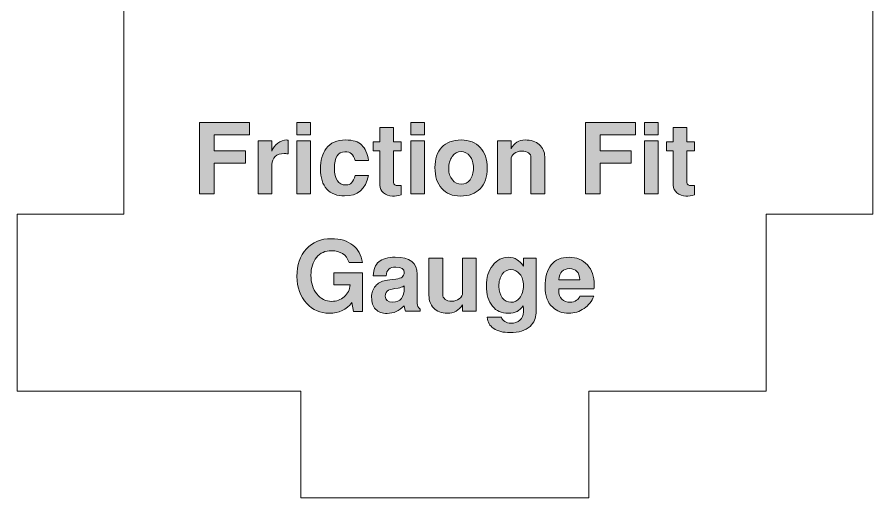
# Model space of a CAD drawing. Header units: inches. Extents: x 0.79 to 6.2, y -4.47 to -0.71.
# Drawn here: x 0.791 to 2.37, y -2.521 to -1.633 of the extents above; entities that cross this region are included whole.
import ezdxf

# ---------------------------------------------------------------- set-up
doc = ezdxf.new("R2010")
doc.units = ezdxf.units.IN
doc.header["$MEASUREMENT"] = 0
doc.layers.add('Layer 1', color=7, linetype='Continuous')

# ---------------------------------------------------------------- blocks, each defined once
blk = doc.blocks.new('block 32')
at = {"layer": 'Layer 1', "true_color": 0xed1f24}
h = blk.add_hatch(color=240, dxfattribs=at)
h.dxf.hatch_style = 2
h.paths.add_polyline_path([(1.2196, -1.8503), (1.1543, -1.8503), (1.1543, -1.8802), (1.2119, -1.8802), (1.2119, -1.9028), (1.1543, -1.9028), (1.1543, -1.9593), (1.1272, -1.9593), (1.1272, -1.8277), (1.2196, -1.8277)])
h = blk.add_hatch(color=240, dxfattribs=at)
h.dxf.hatch_style = 2
h.paths.add_polyline_path([(1.3319, -1.8503), (1.3066, -1.8503), (1.3066, -1.8277), (1.3319, -1.8277)])
h.paths.add_polyline_path([(1.3319, -1.9593), (1.3066, -1.9593), (1.3066, -1.8615), (1.3319, -1.8615)])
h = blk.add_hatch(color=240, dxfattribs=at)
h.dxf.hatch_style = 2
h.paths.add_polyline_path([(1.5426, -1.8503), (1.5174, -1.8503), (1.5174, -1.8277), (1.5426, -1.8277)])
h.paths.add_polyline_path([(1.5426, -1.9593), (1.5174, -1.9593), (1.5174, -1.8615), (1.5426, -1.8615)])
h = blk.add_hatch(color=240, dxfattribs=at)
h.dxf.hatch_style = 2
h.paths.add_polyline_path([(1.9319, -1.8503), (1.8666, -1.8503), (1.8666, -1.8802), (1.9241, -1.8802), (1.9241, -1.9028), (1.8666, -1.9028), (1.8666, -1.9593), (1.8395, -1.9593), (1.8395, -1.8277), (1.9319, -1.8277)])
h = blk.add_hatch(color=240, dxfattribs=at)
h.dxf.hatch_style = 2
h.paths.add_polyline_path([(1.974, -1.8503), (1.9487, -1.8503), (1.9487, -1.8277), (1.974, -1.8277)])
h.paths.add_polyline_path([(1.974, -1.9593), (1.9487, -1.9593), (1.9487, -1.8615), (1.974, -1.8615)])
h = blk.add_hatch(color=240, dxfattribs=at)
h.dxf.hatch_style = 2
edge = h.paths.add_edge_path()
edge.add_spline(control_points=[(1.4995, -1.9613), (1.4936, -1.9628), (1.4882, -1.9635), (1.4834, -1.9635), (1.477, -1.9635), (1.4716, -1.9615), (1.467, -1.9576), (1.4624, -1.9537), (1.4601, -1.949), (1.4601, -1.9436), (1.4601, -1.9436), (1.4601, -1.8802), (1.4601, -1.8802), (1.4601, -1.8802), (1.4477, -1.8802), (1.4477, -1.8802), (1.4477, -1.8802), (1.4477, -1.8635), (1.4477, -1.8635), (1.4477, -1.8635), (1.4601, -1.8635), (1.4601, -1.8635), (1.4601, -1.8635), (1.4601, -1.8369), (1.4601, -1.8369), (1.4601, -1.8369), (1.4854, -1.8369), (1.4854, -1.8369), (1.4854, -1.8369), (1.4854, -1.8635), (1.4854, -1.8635), (1.4854, -1.8635), (1.4995, -1.8635), (1.4995, -1.8635), (1.4995, -1.8635), (1.4995, -1.8802), (1.4995, -1.8802), (1.4995, -1.8802), (1.4854, -1.8802), (1.4854, -1.8802), (1.4854, -1.8802), (1.4854, -1.9386), (1.4854, -1.9386), (1.4854, -1.9423), (1.4882, -1.9442), (1.4939, -1.9442), (1.4952, -1.944), (1.4971, -1.9439), (1.4995, -1.9438), (1.4995, -1.9438), (1.4995, -1.9613), (1.4995, -1.9613)], knot_values=[0, 0, 0, 0, 1, 1, 1, 2, 2, 2, 3, 3, 3, 4, 4, 4, 5, 5, 5, 6, 6, 6, 7, 7, 7, 8, 8, 8, 9, 9, 9, 10, 10, 10, 11, 11, 11, 12, 12, 12, 13, 13, 13, 14, 14, 14, 15, 15, 15, 16, 16, 16, 17, 17, 17, 17], degree=3, periodic=1)
h = blk.add_hatch(color=240, dxfattribs=at)
h.dxf.hatch_style = 2
edge = h.paths.add_edge_path()
edge.add_spline(control_points=[(2.0411, -1.9613), (2.0352, -1.9628), (2.0299, -1.9635), (2.0251, -1.9635), (2.0187, -1.9635), (2.0132, -1.9615), (2.0086, -1.9576), (2.0041, -1.9537), (2.0018, -1.949), (2.0018, -1.9436), (2.0018, -1.9436), (2.0018, -1.8802), (2.0018, -1.8802), (2.0018, -1.8802), (1.9893, -1.8802), (1.9893, -1.8802), (1.9893, -1.8802), (1.9893, -1.8635), (1.9893, -1.8635), (1.9893, -1.8635), (2.0018, -1.8635), (2.0018, -1.8635), (2.0018, -1.8635), (2.0018, -1.8369), (2.0018, -1.8369), (2.0018, -1.8369), (2.0271, -1.8369), (2.0271, -1.8369), (2.0271, -1.8369), (2.0271, -1.8635), (2.0271, -1.8635), (2.0271, -1.8635), (2.0411, -1.8635), (2.0411, -1.8635), (2.0411, -1.8635), (2.0411, -1.8802), (2.0411, -1.8802), (2.0411, -1.8802), (2.0271, -1.8802), (2.0271, -1.8802), (2.0271, -1.8802), (2.0271, -1.9386), (2.0271, -1.9386), (2.0271, -1.9423), (2.0299, -1.9442), (2.0355, -1.9442), (2.0369, -1.944), (2.0387, -1.9439), (2.0411, -1.9438), (2.0411, -1.9438), (2.0411, -1.9613), (2.0411, -1.9613)], knot_values=[0, 0, 0, 0, 1, 1, 1, 2, 2, 2, 3, 3, 3, 4, 4, 4, 5, 5, 5, 6, 6, 6, 7, 7, 7, 8, 8, 8, 9, 9, 9, 10, 10, 10, 11, 11, 11, 12, 12, 12, 13, 13, 13, 14, 14, 14, 15, 15, 15, 16, 16, 16, 17, 17, 17, 17], degree=3, periodic=1)
h = blk.add_hatch(color=240, dxfattribs=at)
h.dxf.hatch_style = 2
edge = h.paths.add_edge_path()
edge.add_spline(control_points=[(1.2909, -1.8855), (1.2876, -1.8851), (1.2851, -1.8849), (1.2835, -1.8849), (1.2764, -1.8849), (1.2709, -1.8868), (1.2668, -1.8906), (1.2628, -1.8944), (1.2608, -1.8992), (1.2608, -1.905), (1.2608, -1.905), (1.2608, -1.9593), (1.2608, -1.9593), (1.2608, -1.9593), (1.2355, -1.9593), (1.2355, -1.9593), (1.2355, -1.9593), (1.2355, -1.8615), (1.2355, -1.8615), (1.2355, -1.8615), (1.2608, -1.8615), (1.2608, -1.8615), (1.2608, -1.8615), (1.2608, -1.8804), (1.2608, -1.8804), (1.2626, -1.8746), (1.2662, -1.8698), (1.2716, -1.8658), (1.277, -1.8618), (1.2825, -1.8598), (1.2879, -1.8598), (1.2885, -1.8598), (1.2895, -1.86), (1.2909, -1.8602), (1.2909, -1.8602), (1.2909, -1.8855), (1.2909, -1.8855)], knot_values=[0, 0, 0, 0, 1, 1, 1, 2, 2, 2, 3, 3, 3, 4, 4, 4, 5, 5, 5, 6, 6, 6, 7, 7, 7, 8, 8, 8, 9, 9, 9, 10, 10, 10, 11, 11, 11, 12, 12, 12, 12], degree=3, periodic=1)
h = blk.add_hatch(color=240, dxfattribs=at)
h.dxf.hatch_style = 2
edge = h.paths.add_edge_path()
edge.add_spline(control_points=[(1.4394, -1.9252), (1.4341, -1.9506), (1.4193, -1.9633), (1.3951, -1.9633), (1.3808, -1.9633), (1.3698, -1.9591), (1.3621, -1.9506), (1.3544, -1.9421), (1.3505, -1.9296), (1.3505, -1.9131), (1.3505, -1.8975), (1.354, -1.885), (1.361, -1.8757), (1.3689, -1.8651), (1.3809, -1.8598), (1.3969, -1.8598), (1.4104, -1.8598), (1.4204, -1.863), (1.4269, -1.8694), (1.4327, -1.8751), (1.4368, -1.8846), (1.4394, -1.8979), (1.4394, -1.8979), (1.4144, -1.8979), (1.4144, -1.8979), (1.4129, -1.892), (1.4108, -1.8878), (1.4079, -1.8853), (1.4051, -1.8829), (1.401, -1.8817), (1.3955, -1.8817), (1.3827, -1.8817), (1.3763, -1.8919), (1.3763, -1.9123), (1.3763, -1.9327), (1.3835, -1.9429), (1.3977, -1.9429), (1.4021, -1.9429), (1.4055, -1.9416), (1.4079, -1.9389), (1.4104, -1.9363), (1.4126, -1.9317), (1.4146, -1.9252), (1.4146, -1.9252), (1.4394, -1.9252), (1.4394, -1.9252)], knot_values=[0, 0, 0, 0, 1, 1, 1, 2, 2, 2, 3, 3, 3, 4, 4, 4, 5, 5, 5, 6, 6, 6, 7, 7, 7, 8, 8, 8, 9, 9, 9, 10, 10, 10, 11, 11, 11, 12, 12, 12, 13, 13, 13, 14, 14, 14, 15, 15, 15, 15], degree=3, periodic=1)
h = blk.add_hatch(color=240, dxfattribs=at)
h.dxf.hatch_style = 2
edge = h.paths.add_edge_path()
edge.add_spline(control_points=[(1.6582, -1.9117), (1.6582, -1.9281), (1.6539, -1.9409), (1.6453, -1.9499), (1.6367, -1.959), (1.6245, -1.9635), (1.6089, -1.9635), (1.5943, -1.9635), (1.5828, -1.9588), (1.5744, -1.9494), (1.566, -1.94), (1.5618, -1.9272), (1.5618, -1.9109), (1.5618, -1.8949), (1.566, -1.8824), (1.5744, -1.8734), (1.5828, -1.8644), (1.5947, -1.8598), (1.61, -1.8598), (1.6251, -1.8598), (1.637, -1.8644), (1.6455, -1.8736), (1.6539, -1.8827), (1.6582, -1.8954), (1.6582, -1.9117)], knot_values=[0, 0, 0, 0, 1, 1, 1, 2, 2, 2, 3, 3, 3, 4, 4, 4, 5, 5, 5, 6, 6, 6, 7, 7, 7, 8, 8, 8, 8], degree=3, periodic=1)
edge = h.paths.add_edge_path()
edge.add_spline(control_points=[(1.6329, -1.9117), (1.6329, -1.9028), (1.6307, -1.8954), (1.6264, -1.8898), (1.6221, -1.8841), (1.6166, -1.8813), (1.61, -1.8813), (1.6034, -1.8813), (1.5979, -1.8843), (1.5936, -1.8903), (1.5894, -1.8963), (1.5872, -1.904), (1.5872, -1.9134), (1.5872, -1.9212), (1.5895, -1.9278), (1.594, -1.9333), (1.5985, -1.9389), (1.604, -1.9416), (1.6103, -1.9416), (1.617, -1.9416), (1.6224, -1.9388), (1.6266, -1.9333), (1.6308, -1.9277), (1.6329, -1.9205), (1.6329, -1.9117)], knot_values=[0, 0, 0, 0, 1, 1, 1, 2, 2, 2, 3, 3, 3, 4, 4, 4, 5, 5, 5, 6, 6, 6, 7, 7, 7, 8, 8, 8, 8], degree=3, periodic=1)
h = blk.add_hatch(color=240, dxfattribs=at)
h.dxf.hatch_style = 2
edge = h.paths.add_edge_path()
edge.add_spline(control_points=[(1.7644, -1.9593), (1.7644, -1.9593), (1.7391, -1.9593), (1.7391, -1.9593), (1.7391, -1.9593), (1.7391, -1.8922), (1.7391, -1.8922), (1.7391, -1.8885), (1.7376, -1.8857), (1.7346, -1.8836), (1.7315, -1.8815), (1.7275, -1.8804), (1.7223, -1.8804), (1.7166, -1.8804), (1.7119, -1.8819), (1.7081, -1.8849), (1.7043, -1.8879), (1.7024, -1.8917), (1.7024, -1.8963), (1.7024, -1.8963), (1.7024, -1.9593), (1.7024, -1.9593), (1.7024, -1.9593), (1.6771, -1.9593), (1.6771, -1.9593), (1.6771, -1.9593), (1.6771, -1.8615), (1.6771, -1.8615), (1.6771, -1.8615), (1.7024, -1.8615), (1.7024, -1.8615), (1.7024, -1.8615), (1.7024, -1.8761), (1.7024, -1.8761), (1.7081, -1.8653), (1.7166, -1.8598), (1.7281, -1.8598), (1.739, -1.8598), (1.7478, -1.8627), (1.7544, -1.8683), (1.761, -1.874), (1.7644, -1.8814), (1.7644, -1.8907), (1.7644, -1.8907), (1.7644, -1.9593), (1.7644, -1.9593)], knot_values=[0, 0, 0, 0, 1, 1, 1, 2, 2, 2, 3, 3, 3, 4, 4, 4, 5, 5, 5, 6, 6, 6, 7, 7, 7, 8, 8, 8, 9, 9, 9, 10, 10, 10, 11, 11, 11, 12, 12, 12, 13, 13, 13, 14, 14, 14, 15, 15, 15, 15], degree=3, periodic=1)
h = blk.add_hatch(color=240, dxfattribs=at)
h.dxf.hatch_style = 2
edge = h.paths.add_edge_path()
edge.add_spline(control_points=[(1.4281, -2.1765), (1.4281, -2.1765), (1.4116, -2.1765), (1.4116, -2.1765), (1.4116, -2.1765), (1.4084, -2.1603), (1.4084, -2.1603), (1.3985, -2.1734), (1.3846, -2.18), (1.3667, -2.18), (1.3504, -2.18), (1.3366, -2.1739), (1.3253, -2.1619), (1.3132, -2.149), (1.3071, -2.1324), (1.3071, -2.1121), (1.3071, -2.0909), (1.3129, -2.0739), (1.3245, -2.0612), (1.3361, -2.0486), (1.3515, -2.0422), (1.3706, -2.0422), (1.3873, -2.0422), (1.4006, -2.0462), (1.4105, -2.0543), (1.4199, -2.0619), (1.4258, -2.0725), (1.4281, -2.0861), (1.4281, -2.0861), (1.4033, -2.0861), (1.4033, -2.0861), (1.3983, -2.0716), (1.3875, -2.0644), (1.3707, -2.0644), (1.3593, -2.0644), (1.3501, -2.0685), (1.3432, -2.0768), (1.3364, -2.085), (1.3329, -2.096), (1.3329, -2.1098), (1.3329, -2.1238), (1.3365, -2.1353), (1.3438, -2.1444), (1.351, -2.1536), (1.3602, -2.1581), (1.3713, -2.1581), (1.3801, -2.1581), (1.3878, -2.1552), (1.3943, -2.1495), (1.4008, -2.1438), (1.4045, -2.1365), (1.4055, -2.1276), (1.4055, -2.1276), (1.3752, -2.1276), (1.3752, -2.1276), (1.3752, -2.1276), (1.3752, -2.1052), (1.3752, -2.1052), (1.3752, -2.1052), (1.4281, -2.1052), (1.4281, -2.1052), (1.4281, -2.1052), (1.4281, -2.1765), (1.4281, -2.1765)], knot_values=[0, 0, 0, 0, 1, 1, 1, 2, 2, 2, 3, 3, 3, 4, 4, 4, 5, 5, 5, 6, 6, 6, 7, 7, 7, 8, 8, 8, 9, 9, 9, 10, 10, 10, 11, 11, 11, 12, 12, 12, 13, 13, 13, 14, 14, 14, 15, 15, 15, 16, 16, 16, 17, 17, 17, 18, 18, 18, 19, 19, 19, 20, 20, 20, 21, 21, 21, 21], degree=3, periodic=1)
h = blk.add_hatch(color=240, dxfattribs=at)
h.dxf.hatch_style = 2
edge = h.paths.add_edge_path()
edge.add_spline(control_points=[(1.5346, -2.176), (1.5346, -2.176), (1.5077, -2.176), (1.5077, -2.176), (1.5065, -2.1741), (1.5056, -2.1709), (1.505, -2.1664), (1.4957, -2.1757), (1.4853, -2.1803), (1.4737, -2.1803), (1.4644, -2.1803), (1.4572, -2.1777), (1.4523, -2.1725), (1.4473, -2.1672), (1.4449, -2.1598), (1.4449, -2.1502), (1.4449, -2.1422), (1.4472, -2.1354), (1.4519, -2.1298), (1.4566, -2.1241), (1.4629, -2.1207), (1.4709, -2.1195), (1.4746, -2.119), (1.4809, -2.1182), (1.4898, -2.117), (1.4951, -2.1161), (1.4989, -2.1148), (1.5013, -2.1131), (1.5036, -2.1113), (1.5049, -2.1085), (1.5052, -2.1047), (1.5055, -2.0981), (1.5003, -2.0947), (1.4895, -2.0947), (1.4781, -2.0947), (1.4723, -2.1), (1.4719, -2.1106), (1.4719, -2.1106), (1.4479, -2.1106), (1.4479, -2.1106), (1.4484, -2.0991), (1.4519, -2.0905), (1.4583, -2.0849), (1.4647, -2.0793), (1.4748, -2.0765), (1.4885, -2.0765), (1.5155, -2.0765), (1.529, -2.0869), (1.529, -2.1077), (1.529, -2.1077), (1.529, -2.1617), (1.529, -2.1617), (1.529, -2.1659), (1.5309, -2.1696), (1.5346, -2.1727), (1.5346, -2.1727), (1.5346, -2.176), (1.5346, -2.176)], knot_values=[0, 0, 0, 0, 1, 1, 1, 2, 2, 2, 3, 3, 3, 4, 4, 4, 5, 5, 5, 6, 6, 6, 7, 7, 7, 8, 8, 8, 9, 9, 9, 10, 10, 10, 11, 11, 11, 12, 12, 12, 13, 13, 13, 14, 14, 14, 15, 15, 15, 16, 16, 16, 17, 17, 17, 18, 18, 18, 19, 19, 19, 19], degree=3, periodic=1)
edge = h.paths.add_edge_path()
edge.add_spline(control_points=[(1.5052, -2.1334), (1.5052, -2.1334), (1.5052, -2.1296), (1.5052, -2.1296), (1.5015, -2.1316), (1.4978, -2.1329), (1.4941, -2.1334), (1.4853, -2.1345), (1.4793, -2.1358), (1.4763, -2.1373), (1.4721, -2.1394), (1.47, -2.143), (1.47, -2.1482), (1.47, -2.1557), (1.4746, -2.1594), (1.4839, -2.1594), (1.4981, -2.1594), (1.5052, -2.1507), (1.5052, -2.1334)], knot_values=[0, 0, 0, 0, 1, 1, 1, 2, 2, 2, 3, 3, 3, 4, 4, 4, 5, 5, 5, 6, 6, 6, 6], degree=3, periodic=1)
h = blk.add_hatch(color=240, dxfattribs=at)
h.dxf.hatch_style = 2
edge = h.paths.add_edge_path()
edge.add_spline(control_points=[(1.638, -2.176), (1.638, -2.176), (1.6128, -2.176), (1.6128, -2.176), (1.6128, -2.176), (1.6128, -2.1643), (1.6128, -2.1643), (1.6061, -2.1747), (1.5968, -2.18), (1.5846, -2.18), (1.5738, -2.18), (1.5653, -2.1767), (1.5593, -2.1702), (1.5537, -2.1642), (1.5508, -2.1564), (1.5508, -2.1469), (1.5508, -2.1469), (1.5508, -2.0781), (1.5508, -2.0781), (1.5508, -2.0781), (1.5761, -2.0781), (1.5761, -2.0781), (1.5761, -2.0781), (1.5761, -2.1449), (1.5761, -2.1449), (1.5761, -2.1489), (1.5776, -2.152), (1.5806, -2.1543), (1.5836, -2.1566), (1.5877, -2.1578), (1.5927, -2.1578), (1.5981, -2.1578), (1.6028, -2.1562), (1.6068, -2.1531), (1.6108, -2.1499), (1.6128, -2.1463), (1.6128, -2.142), (1.6128, -2.142), (1.6128, -2.0781), (1.6128, -2.0781), (1.6128, -2.0781), (1.638, -2.0781), (1.638, -2.0781), (1.638, -2.0781), (1.638, -2.176), (1.638, -2.176)], knot_values=[0, 0, 0, 0, 1, 1, 1, 2, 2, 2, 3, 3, 3, 4, 4, 4, 5, 5, 5, 6, 6, 6, 7, 7, 7, 8, 8, 8, 9, 9, 9, 10, 10, 10, 11, 11, 11, 12, 12, 12, 13, 13, 13, 14, 14, 14, 15, 15, 15, 15], degree=3, periodic=1)
h = blk.add_hatch(color=240, dxfattribs=at)
h.dxf.hatch_style = 2
edge = h.paths.add_edge_path()
edge.add_spline(control_points=[(1.7484, -2.1796), (1.7484, -2.1894), (1.7447, -2.1975), (1.7374, -2.2042), (1.7288, -2.2119), (1.7166, -2.2157), (1.7007, -2.2157), (1.6878, -2.2157), (1.6777, -2.2132), (1.6703, -2.2082), (1.6629, -2.2032), (1.6589, -2.1963), (1.6583, -2.1874), (1.6583, -2.1874), (1.6848, -2.1874), (1.6848, -2.1874), (1.6854, -2.1903), (1.6873, -2.1928), (1.6906, -2.195), (1.6938, -2.1973), (1.6977, -2.1984), (1.7022, -2.1984), (1.709, -2.1984), (1.7145, -2.1965), (1.7187, -2.1927), (1.723, -2.1889), (1.7251, -2.1839), (1.7251, -2.1776), (1.7251, -2.1711), (1.725, -2.1673), (1.7249, -2.1662), (1.7209, -2.1712), (1.7171, -2.1746), (1.7135, -2.1765), (1.7091, -2.1789), (1.7036, -2.1801), (1.6969, -2.1801), (1.6848, -2.1801), (1.6752, -2.1758), (1.6681, -2.167), (1.6606, -2.1578), (1.6568, -2.1452), (1.6568, -2.1292), (1.6568, -2.1143), (1.6607, -2.1018), (1.6684, -2.0917), (1.6762, -2.0816), (1.6858, -2.0765), (1.6971, -2.0765), (1.7035, -2.0765), (1.709, -2.078), (1.7136, -2.081), (1.717, -2.0833), (1.7208, -2.0872), (1.7251, -2.0928), (1.7251, -2.0928), (1.7251, -2.0781), (1.7251, -2.0781), (1.7251, -2.0781), (1.7484, -2.0781), (1.7484, -2.0781), (1.7484, -2.0781), (1.7484, -2.1796), (1.7484, -2.1796)], knot_values=[0, 0, 0, 0, 1, 1, 1, 2, 2, 2, 3, 3, 3, 4, 4, 4, 5, 5, 5, 6, 6, 6, 7, 7, 7, 8, 8, 8, 9, 9, 9, 10, 10, 10, 11, 11, 11, 12, 12, 12, 13, 13, 13, 14, 14, 14, 15, 15, 15, 16, 16, 16, 17, 17, 17, 18, 18, 18, 19, 19, 19, 20, 20, 20, 21, 21, 21, 21], degree=3, periodic=1)
edge = h.paths.add_edge_path()
edge.add_spline(control_points=[(1.7251, -2.1285), (1.7251, -2.1201), (1.7229, -2.1131), (1.7186, -2.1076), (1.7142, -2.102), (1.7088, -2.0993), (1.7021, -2.0993), (1.6954, -2.0993), (1.69, -2.1022), (1.6859, -2.108), (1.6818, -2.1139), (1.6798, -2.1213), (1.6798, -2.1305), (1.6798, -2.1388), (1.6819, -2.1457), (1.6862, -2.1513), (1.6904, -2.1569), (1.6956, -2.1597), (1.7018, -2.1597), (1.7085, -2.1597), (1.714, -2.1572), (1.7182, -2.152), (1.7228, -2.1463), (1.7251, -2.1385), (1.7251, -2.1285)], knot_values=[0, 0, 0, 0, 1, 1, 1, 2, 2, 2, 3, 3, 3, 4, 4, 4, 5, 5, 5, 6, 6, 6, 7, 7, 7, 8, 8, 8, 8], degree=3, periodic=1)
h = blk.add_hatch(color=240, dxfattribs=at)
h.dxf.hatch_style = 2
edge = h.paths.add_edge_path()
edge.add_spline(control_points=[(1.856, -2.1272), (1.856, -2.1301), (1.8558, -2.1327), (1.8554, -2.135), (1.8554, -2.135), (1.7906, -2.135), (1.7906, -2.135), (1.7904, -2.1357), (1.7903, -2.1369), (1.7903, -2.1384), (1.7903, -2.1448), (1.7922, -2.15), (1.7962, -2.1539), (1.8001, -2.1578), (1.8052, -2.1597), (1.8116, -2.1597), (1.8157, -2.1597), (1.8196, -2.1585), (1.8232, -2.1561), (1.8264, -2.1538), (1.8284, -2.1513), (1.8293, -2.1484), (1.8293, -2.1484), (1.8549, -2.1484), (1.8549, -2.1484), (1.8515, -2.1579), (1.8456, -2.1655), (1.8371, -2.1713), (1.8286, -2.1771), (1.8192, -2.18), (1.8087, -2.18), (1.797, -2.18), (1.7872, -2.1763), (1.7792, -2.169), (1.7697, -2.1602), (1.765, -2.1476), (1.765, -2.1312), (1.765, -2.1136), (1.7688, -2.1001), (1.7764, -2.0907), (1.7841, -2.0812), (1.7951, -2.0765), (1.8094, -2.0765), (1.8234, -2.0765), (1.8346, -2.0812), (1.8432, -2.0905), (1.8517, -2.0998), (1.856, -2.1121), (1.856, -2.1272)], knot_values=[0, 0, 0, 0, 1, 1, 1, 2, 2, 2, 3, 3, 3, 4, 4, 4, 5, 5, 5, 6, 6, 6, 7, 7, 7, 8, 8, 8, 9, 9, 9, 10, 10, 10, 11, 11, 11, 12, 12, 12, 13, 13, 13, 14, 14, 14, 15, 15, 15, 16, 16, 16, 16], degree=3, periodic=1)
edge = h.paths.add_edge_path()
edge.add_spline(control_points=[(1.8293, -2.118), (1.8285, -2.1044), (1.8222, -2.0976), (1.8103, -2.0976), (1.7983, -2.0976), (1.7916, -2.1044), (1.7903, -2.118), (1.7903, -2.118), (1.8293, -2.118), (1.8293, -2.118)], knot_values=[0, 0, 0, 0, 1, 1, 1, 2, 2, 2, 3, 3, 3, 3], degree=3, periodic=1)
at = {"layer": 'Layer 1', "lineweight": 0}
for points in [[(1.2196, -1.8503), (1.1543, -1.8503), (1.1543, -1.8802), (1.2119, -1.8802), (1.2119, -1.9028), (1.1543, -1.9028), (1.1543, -1.9593), (1.1272, -1.9593), (1.1272, -1.8277), (1.2196, -1.8277), (1.2196, -1.8503)], [(1.3319, -1.8503), (1.3066, -1.8503), (1.3066, -1.8277), (1.3319, -1.8277), (1.3319, -1.8503)], [(1.5426, -1.8503), (1.5174, -1.8503), (1.5174, -1.8277), (1.5426, -1.8277), (1.5426, -1.8503)], [(1.9319, -1.8503), (1.8666, -1.8503), (1.8666, -1.8802), (1.9241, -1.8802), (1.9241, -1.9028), (1.8666, -1.9028), (1.8666, -1.9593), (1.8395, -1.9593), (1.8395, -1.8277), (1.9319, -1.8277), (1.9319, -1.8503)], [(1.974, -1.8503), (1.9487, -1.8503), (1.9487, -1.8277), (1.974, -1.8277), (1.974, -1.8503)], [(1.3319, -1.9593), (1.3066, -1.9593), (1.3066, -1.8615), (1.3319, -1.8615), (1.3319, -1.9593)], [(1.5426, -1.9593), (1.5174, -1.9593), (1.5174, -1.8615), (1.5426, -1.8615), (1.5426, -1.9593)], [(1.974, -1.9593), (1.9487, -1.9593), (1.9487, -1.8615), (1.974, -1.8615), (1.974, -1.9593)]]:
    blk.add_lwpolyline(points, dxfattribs=at)
for points, knots in [([(1.4995, -1.9613), (1.4936, -1.9628), (1.4882, -1.9635), (1.4834, -1.9635), (1.477, -1.9635), (1.4716, -1.9615), (1.467, -1.9576), (1.4624, -1.9537), (1.4601, -1.949), (1.4601, -1.9436), (1.4601, -1.9436), (1.4601, -1.8802), (1.4601, -1.8802), (1.4601, -1.8802), (1.4477, -1.8802), (1.4477, -1.8802), (1.4477, -1.8802), (1.4477, -1.8635), (1.4477, -1.8635), (1.4477, -1.8635), (1.4601, -1.8635), (1.4601, -1.8635), (1.4601, -1.8635), (1.4601, -1.8369), (1.4601, -1.8369), (1.4601, -1.8369), (1.4854, -1.8369), (1.4854, -1.8369), (1.4854, -1.8369), (1.4854, -1.8635), (1.4854, -1.8635), (1.4854, -1.8635), (1.4995, -1.8635), (1.4995, -1.8635), (1.4995, -1.8635), (1.4995, -1.8802), (1.4995, -1.8802), (1.4995, -1.8802), (1.4854, -1.8802), (1.4854, -1.8802), (1.4854, -1.8802), (1.4854, -1.9386), (1.4854, -1.9386), (1.4854, -1.9423), (1.4882, -1.9442), (1.4939, -1.9442), (1.4952, -1.944), (1.4971, -1.9439), (1.4995, -1.9438), (1.4995, -1.9438), (1.4995, -1.9613), (1.4995, -1.9613)], [0, 0, 0, 0, 1, 1, 1, 2, 2, 2, 3, 3, 3, 4, 4, 4, 5, 5, 5, 6, 6, 6, 7, 7, 7, 8, 8, 8, 9, 9, 9, 10, 10, 10, 11, 11, 11, 12, 12, 12, 13, 13, 13, 14, 14, 14, 15, 15, 15, 16, 16, 16, 17, 17, 17, 17]), ([(2.0411, -1.9613), (2.0352, -1.9628), (2.0299, -1.9635), (2.0251, -1.9635), (2.0187, -1.9635), (2.0132, -1.9615), (2.0086, -1.9576), (2.0041, -1.9537), (2.0018, -1.949), (2.0018, -1.9436), (2.0018, -1.9436), (2.0018, -1.8802), (2.0018, -1.8802), (2.0018, -1.8802), (1.9893, -1.8802), (1.9893, -1.8802), (1.9893, -1.8802), (1.9893, -1.8635), (1.9893, -1.8635), (1.9893, -1.8635), (2.0018, -1.8635), (2.0018, -1.8635), (2.0018, -1.8635), (2.0018, -1.8369), (2.0018, -1.8369), (2.0018, -1.8369), (2.0271, -1.8369), (2.0271, -1.8369), (2.0271, -1.8369), (2.0271, -1.8635), (2.0271, -1.8635), (2.0271, -1.8635), (2.0411, -1.8635), (2.0411, -1.8635), (2.0411, -1.8635), (2.0411, -1.8802), (2.0411, -1.8802), (2.0411, -1.8802), (2.0271, -1.8802), (2.0271, -1.8802), (2.0271, -1.8802), (2.0271, -1.9386), (2.0271, -1.9386), (2.0271, -1.9423), (2.0299, -1.9442), (2.0355, -1.9442), (2.0369, -1.944), (2.0387, -1.9439), (2.0411, -1.9438), (2.0411, -1.9438), (2.0411, -1.9613), (2.0411, -1.9613)], [0, 0, 0, 0, 1, 1, 1, 2, 2, 2, 3, 3, 3, 4, 4, 4, 5, 5, 5, 6, 6, 6, 7, 7, 7, 8, 8, 8, 9, 9, 9, 10, 10, 10, 11, 11, 11, 12, 12, 12, 13, 13, 13, 14, 14, 14, 15, 15, 15, 16, 16, 16, 17, 17, 17, 17]), ([(1.2909, -1.8855), (1.2876, -1.8851), (1.2851, -1.8849), (1.2835, -1.8849), (1.2764, -1.8849), (1.2709, -1.8868), (1.2668, -1.8906), (1.2628, -1.8944), (1.2608, -1.8992), (1.2608, -1.905), (1.2608, -1.905), (1.2608, -1.9593), (1.2608, -1.9593), (1.2608, -1.9593), (1.2355, -1.9593), (1.2355, -1.9593), (1.2355, -1.9593), (1.2355, -1.8615), (1.2355, -1.8615), (1.2355, -1.8615), (1.2608, -1.8615), (1.2608, -1.8615), (1.2608, -1.8615), (1.2608, -1.8804), (1.2608, -1.8804), (1.2626, -1.8746), (1.2662, -1.8698), (1.2716, -1.8658), (1.277, -1.8618), (1.2825, -1.8598), (1.2879, -1.8598), (1.2885, -1.8598), (1.2895, -1.86), (1.2909, -1.8602), (1.2909, -1.8602), (1.2909, -1.8855), (1.2909, -1.8855)], [0, 0, 0, 0, 1, 1, 1, 2, 2, 2, 3, 3, 3, 4, 4, 4, 5, 5, 5, 6, 6, 6, 7, 7, 7, 8, 8, 8, 9, 9, 9, 10, 10, 10, 11, 11, 11, 12, 12, 12, 12]), ([(1.4394, -1.9252), (1.4341, -1.9506), (1.4193, -1.9633), (1.3951, -1.9633), (1.3808, -1.9633), (1.3698, -1.9591), (1.3621, -1.9506), (1.3544, -1.9421), (1.3505, -1.9296), (1.3505, -1.9131), (1.3505, -1.8975), (1.354, -1.885), (1.361, -1.8757), (1.3689, -1.8651), (1.3809, -1.8598), (1.3969, -1.8598), (1.4104, -1.8598), (1.4204, -1.863), (1.4269, -1.8694), (1.4327, -1.8751), (1.4368, -1.8846), (1.4394, -1.8979), (1.4394, -1.8979), (1.4144, -1.8979), (1.4144, -1.8979), (1.4129, -1.892), (1.4108, -1.8878), (1.4079, -1.8853), (1.4051, -1.8829), (1.401, -1.8817), (1.3955, -1.8817), (1.3827, -1.8817), (1.3763, -1.8919), (1.3763, -1.9123), (1.3763, -1.9327), (1.3835, -1.9429), (1.3977, -1.9429), (1.4021, -1.9429), (1.4055, -1.9416), (1.4079, -1.9389), (1.4104, -1.9363), (1.4126, -1.9317), (1.4146, -1.9252), (1.4146, -1.9252), (1.4394, -1.9252), (1.4394, -1.9252)], [0, 0, 0, 0, 1, 1, 1, 2, 2, 2, 3, 3, 3, 4, 4, 4, 5, 5, 5, 6, 6, 6, 7, 7, 7, 8, 8, 8, 9, 9, 9, 10, 10, 10, 11, 11, 11, 12, 12, 12, 13, 13, 13, 14, 14, 14, 15, 15, 15, 15]), ([(1.6582, -1.9117), (1.6582, -1.9281), (1.6539, -1.9409), (1.6453, -1.9499), (1.6367, -1.959), (1.6245, -1.9635), (1.6089, -1.9635), (1.5943, -1.9635), (1.5828, -1.9588), (1.5744, -1.9494), (1.566, -1.94), (1.5618, -1.9272), (1.5618, -1.9109), (1.5618, -1.8949), (1.566, -1.8824), (1.5744, -1.8734), (1.5828, -1.8644), (1.5947, -1.8598), (1.61, -1.8598), (1.6251, -1.8598), (1.637, -1.8644), (1.6455, -1.8736), (1.6539, -1.8827), (1.6582, -1.8954), (1.6582, -1.9117)], [0, 0, 0, 0, 1, 1, 1, 2, 2, 2, 3, 3, 3, 4, 4, 4, 5, 5, 5, 6, 6, 6, 7, 7, 7, 8, 8, 8, 8]), ([(1.7644, -1.9593), (1.7644, -1.9593), (1.7391, -1.9593), (1.7391, -1.9593), (1.7391, -1.9593), (1.7391, -1.8922), (1.7391, -1.8922), (1.7391, -1.8885), (1.7376, -1.8857), (1.7346, -1.8836), (1.7315, -1.8815), (1.7275, -1.8804), (1.7223, -1.8804), (1.7166, -1.8804), (1.7119, -1.8819), (1.7081, -1.8849), (1.7043, -1.8879), (1.7024, -1.8917), (1.7024, -1.8963), (1.7024, -1.8963), (1.7024, -1.9593), (1.7024, -1.9593), (1.7024, -1.9593), (1.6771, -1.9593), (1.6771, -1.9593), (1.6771, -1.9593), (1.6771, -1.8615), (1.6771, -1.8615), (1.6771, -1.8615), (1.7024, -1.8615), (1.7024, -1.8615), (1.7024, -1.8615), (1.7024, -1.8761), (1.7024, -1.8761), (1.7081, -1.8653), (1.7166, -1.8598), (1.7281, -1.8598), (1.739, -1.8598), (1.7478, -1.8627), (1.7544, -1.8683), (1.761, -1.874), (1.7644, -1.8814), (1.7644, -1.8907), (1.7644, -1.8907), (1.7644, -1.9593), (1.7644, -1.9593)], [0, 0, 0, 0, 1, 1, 1, 2, 2, 2, 3, 3, 3, 4, 4, 4, 5, 5, 5, 6, 6, 6, 7, 7, 7, 8, 8, 8, 9, 9, 9, 10, 10, 10, 11, 11, 11, 12, 12, 12, 13, 13, 13, 14, 14, 14, 15, 15, 15, 15]), ([(1.6329, -1.9117), (1.6329, -1.9028), (1.6307, -1.8954), (1.6264, -1.8898), (1.6221, -1.8841), (1.6166, -1.8813), (1.61, -1.8813), (1.6034, -1.8813), (1.5979, -1.8843), (1.5936, -1.8903), (1.5894, -1.8963), (1.5872, -1.904), (1.5872, -1.9134), (1.5872, -1.9212), (1.5895, -1.9278), (1.594, -1.9333), (1.5985, -1.9389), (1.604, -1.9416), (1.6103, -1.9416), (1.617, -1.9416), (1.6224, -1.9388), (1.6266, -1.9333), (1.6308, -1.9277), (1.6329, -1.9205), (1.6329, -1.9117)], [0, 0, 0, 0, 1, 1, 1, 2, 2, 2, 3, 3, 3, 4, 4, 4, 5, 5, 5, 6, 6, 6, 7, 7, 7, 8, 8, 8, 8]), ([(1.4281, -2.1765), (1.4281, -2.1765), (1.4116, -2.1765), (1.4116, -2.1765), (1.4116, -2.1765), (1.4084, -2.1603), (1.4084, -2.1603), (1.3985, -2.1734), (1.3846, -2.18), (1.3667, -2.18), (1.3504, -2.18), (1.3366, -2.1739), (1.3253, -2.1619), (1.3132, -2.149), (1.3071, -2.1324), (1.3071, -2.1121), (1.3071, -2.0909), (1.3129, -2.0739), (1.3245, -2.0612), (1.3361, -2.0486), (1.3515, -2.0422), (1.3706, -2.0422), (1.3873, -2.0422), (1.4006, -2.0462), (1.4105, -2.0543), (1.4199, -2.0619), (1.4258, -2.0725), (1.4281, -2.0861), (1.4281, -2.0861), (1.4033, -2.0861), (1.4033, -2.0861), (1.3983, -2.0716), (1.3875, -2.0644), (1.3707, -2.0644), (1.3593, -2.0644), (1.3501, -2.0685), (1.3432, -2.0768), (1.3364, -2.085), (1.3329, -2.096), (1.3329, -2.1098), (1.3329, -2.1238), (1.3365, -2.1353), (1.3438, -2.1444), (1.351, -2.1536), (1.3602, -2.1581), (1.3713, -2.1581), (1.3801, -2.1581), (1.3878, -2.1552), (1.3943, -2.1495), (1.4008, -2.1438), (1.4045, -2.1365), (1.4055, -2.1276), (1.4055, -2.1276), (1.3752, -2.1276), (1.3752, -2.1276), (1.3752, -2.1276), (1.3752, -2.1052), (1.3752, -2.1052), (1.3752, -2.1052), (1.4281, -2.1052), (1.4281, -2.1052), (1.4281, -2.1052), (1.4281, -2.1765), (1.4281, -2.1765)], [0, 0, 0, 0, 1, 1, 1, 2, 2, 2, 3, 3, 3, 4, 4, 4, 5, 5, 5, 6, 6, 6, 7, 7, 7, 8, 8, 8, 9, 9, 9, 10, 10, 10, 11, 11, 11, 12, 12, 12, 13, 13, 13, 14, 14, 14, 15, 15, 15, 16, 16, 16, 17, 17, 17, 18, 18, 18, 19, 19, 19, 20, 20, 20, 21, 21, 21, 21]), ([(1.5346, -2.176), (1.5346, -2.176), (1.5077, -2.176), (1.5077, -2.176), (1.5065, -2.1741), (1.5056, -2.1709), (1.505, -2.1664), (1.4957, -2.1757), (1.4853, -2.1803), (1.4737, -2.1803), (1.4644, -2.1803), (1.4572, -2.1777), (1.4523, -2.1725), (1.4473, -2.1672), (1.4449, -2.1598), (1.4449, -2.1502), (1.4449, -2.1422), (1.4472, -2.1354), (1.4519, -2.1298), (1.4566, -2.1241), (1.4629, -2.1207), (1.4709, -2.1195), (1.4746, -2.119), (1.4809, -2.1182), (1.4898, -2.117), (1.4951, -2.1161), (1.4989, -2.1148), (1.5013, -2.1131), (1.5036, -2.1113), (1.5049, -2.1085), (1.5052, -2.1047), (1.5055, -2.0981), (1.5003, -2.0947), (1.4895, -2.0947), (1.4781, -2.0947), (1.4723, -2.1), (1.4719, -2.1106), (1.4719, -2.1106), (1.4479, -2.1106), (1.4479, -2.1106), (1.4484, -2.0991), (1.4519, -2.0905), (1.4583, -2.0849), (1.4647, -2.0793), (1.4748, -2.0765), (1.4885, -2.0765), (1.5155, -2.0765), (1.529, -2.0869), (1.529, -2.1077), (1.529, -2.1077), (1.529, -2.1617), (1.529, -2.1617), (1.529, -2.1659), (1.5309, -2.1696), (1.5346, -2.1727), (1.5346, -2.1727), (1.5346, -2.176), (1.5346, -2.176)], [0, 0, 0, 0, 1, 1, 1, 2, 2, 2, 3, 3, 3, 4, 4, 4, 5, 5, 5, 6, 6, 6, 7, 7, 7, 8, 8, 8, 9, 9, 9, 10, 10, 10, 11, 11, 11, 12, 12, 12, 13, 13, 13, 14, 14, 14, 15, 15, 15, 16, 16, 16, 17, 17, 17, 18, 18, 18, 19, 19, 19, 19]), ([(1.638, -2.176), (1.638, -2.176), (1.6128, -2.176), (1.6128, -2.176), (1.6128, -2.176), (1.6128, -2.1643), (1.6128, -2.1643), (1.6061, -2.1747), (1.5968, -2.18), (1.5846, -2.18), (1.5738, -2.18), (1.5653, -2.1767), (1.5593, -2.1702), (1.5537, -2.1642), (1.5508, -2.1564), (1.5508, -2.1469), (1.5508, -2.1469), (1.5508, -2.0781), (1.5508, -2.0781), (1.5508, -2.0781), (1.5761, -2.0781), (1.5761, -2.0781), (1.5761, -2.0781), (1.5761, -2.1449), (1.5761, -2.1449), (1.5761, -2.1489), (1.5776, -2.152), (1.5806, -2.1543), (1.5836, -2.1566), (1.5877, -2.1578), (1.5927, -2.1578), (1.5981, -2.1578), (1.6028, -2.1562), (1.6068, -2.1531), (1.6108, -2.1499), (1.6128, -2.1463), (1.6128, -2.142), (1.6128, -2.142), (1.6128, -2.0781), (1.6128, -2.0781), (1.6128, -2.0781), (1.638, -2.0781), (1.638, -2.0781), (1.638, -2.0781), (1.638, -2.176), (1.638, -2.176)], [0, 0, 0, 0, 1, 1, 1, 2, 2, 2, 3, 3, 3, 4, 4, 4, 5, 5, 5, 6, 6, 6, 7, 7, 7, 8, 8, 8, 9, 9, 9, 10, 10, 10, 11, 11, 11, 12, 12, 12, 13, 13, 13, 14, 14, 14, 15, 15, 15, 15]), ([(1.7484, -2.1796), (1.7484, -2.1894), (1.7447, -2.1975), (1.7374, -2.2042), (1.7288, -2.2119), (1.7166, -2.2157), (1.7007, -2.2157), (1.6878, -2.2157), (1.6777, -2.2132), (1.6703, -2.2082), (1.6629, -2.2032), (1.6589, -2.1963), (1.6583, -2.1874), (1.6583, -2.1874), (1.6848, -2.1874), (1.6848, -2.1874), (1.6854, -2.1903), (1.6873, -2.1928), (1.6906, -2.195), (1.6938, -2.1973), (1.6977, -2.1984), (1.7022, -2.1984), (1.709, -2.1984), (1.7145, -2.1965), (1.7187, -2.1927), (1.723, -2.1889), (1.7251, -2.1839), (1.7251, -2.1776), (1.7251, -2.1711), (1.725, -2.1673), (1.7249, -2.1662), (1.7209, -2.1712), (1.7171, -2.1746), (1.7135, -2.1765), (1.7091, -2.1789), (1.7036, -2.1801), (1.6969, -2.1801), (1.6848, -2.1801), (1.6752, -2.1758), (1.6681, -2.167), (1.6606, -2.1578), (1.6568, -2.1452), (1.6568, -2.1292), (1.6568, -2.1143), (1.6607, -2.1018), (1.6684, -2.0917), (1.6762, -2.0816), (1.6858, -2.0765), (1.6971, -2.0765), (1.7035, -2.0765), (1.709, -2.078), (1.7136, -2.081), (1.717, -2.0833), (1.7208, -2.0872), (1.7251, -2.0928), (1.7251, -2.0928), (1.7251, -2.0781), (1.7251, -2.0781), (1.7251, -2.0781), (1.7484, -2.0781), (1.7484, -2.0781), (1.7484, -2.0781), (1.7484, -2.1796), (1.7484, -2.1796)], [0, 0, 0, 0, 1, 1, 1, 2, 2, 2, 3, 3, 3, 4, 4, 4, 5, 5, 5, 6, 6, 6, 7, 7, 7, 8, 8, 8, 9, 9, 9, 10, 10, 10, 11, 11, 11, 12, 12, 12, 13, 13, 13, 14, 14, 14, 15, 15, 15, 16, 16, 16, 17, 17, 17, 18, 18, 18, 19, 19, 19, 20, 20, 20, 21, 21, 21, 21]), ([(1.856, -2.1272), (1.856, -2.1301), (1.8558, -2.1327), (1.8554, -2.135), (1.8554, -2.135), (1.7906, -2.135), (1.7906, -2.135), (1.7904, -2.1357), (1.7903, -2.1369), (1.7903, -2.1384), (1.7903, -2.1448), (1.7922, -2.15), (1.7962, -2.1539), (1.8001, -2.1578), (1.8052, -2.1597), (1.8116, -2.1597), (1.8157, -2.1597), (1.8196, -2.1585), (1.8232, -2.1561), (1.8264, -2.1538), (1.8284, -2.1513), (1.8293, -2.1484), (1.8293, -2.1484), (1.8549, -2.1484), (1.8549, -2.1484), (1.8515, -2.1579), (1.8456, -2.1655), (1.8371, -2.1713), (1.8286, -2.1771), (1.8192, -2.18), (1.8087, -2.18), (1.797, -2.18), (1.7872, -2.1763), (1.7792, -2.169), (1.7697, -2.1602), (1.765, -2.1476), (1.765, -2.1312), (1.765, -2.1136), (1.7688, -2.1001), (1.7764, -2.0907), (1.7841, -2.0812), (1.7951, -2.0765), (1.8094, -2.0765), (1.8234, -2.0765), (1.8346, -2.0812), (1.8432, -2.0905), (1.8517, -2.0998), (1.856, -2.1121), (1.856, -2.1272)], [0, 0, 0, 0, 1, 1, 1, 2, 2, 2, 3, 3, 3, 4, 4, 4, 5, 5, 5, 6, 6, 6, 7, 7, 7, 8, 8, 8, 9, 9, 9, 10, 10, 10, 11, 11, 11, 12, 12, 12, 13, 13, 13, 14, 14, 14, 15, 15, 15, 16, 16, 16, 16]), ([(1.7251, -2.1285), (1.7251, -2.1201), (1.7229, -2.1131), (1.7186, -2.1076), (1.7142, -2.102), (1.7088, -2.0993), (1.7021, -2.0993), (1.6954, -2.0993), (1.69, -2.1022), (1.6859, -2.108), (1.6818, -2.1139), (1.6798, -2.1213), (1.6798, -2.1305), (1.6798, -2.1388), (1.6819, -2.1457), (1.6862, -2.1513), (1.6904, -2.1569), (1.6956, -2.1597), (1.7018, -2.1597), (1.7085, -2.1597), (1.714, -2.1572), (1.7182, -2.152), (1.7228, -2.1463), (1.7251, -2.1385), (1.7251, -2.1285)], [0, 0, 0, 0, 1, 1, 1, 2, 2, 2, 3, 3, 3, 4, 4, 4, 5, 5, 5, 6, 6, 6, 7, 7, 7, 8, 8, 8, 8]), ([(1.8293, -2.118), (1.8285, -2.1044), (1.8222, -2.0976), (1.8103, -2.0976), (1.7983, -2.0976), (1.7916, -2.1044), (1.7903, -2.118), (1.7903, -2.118), (1.8293, -2.118), (1.8293, -2.118)], [0, 0, 0, 0, 1, 1, 1, 2, 2, 2, 3, 3, 3, 3]), ([(1.5052, -2.1334), (1.5052, -2.1334), (1.5052, -2.1296), (1.5052, -2.1296), (1.5015, -2.1316), (1.4978, -2.1329), (1.4941, -2.1334), (1.4853, -2.1345), (1.4793, -2.1358), (1.4763, -2.1373), (1.4721, -2.1394), (1.47, -2.143), (1.47, -2.1482), (1.47, -2.1557), (1.4746, -2.1594), (1.4839, -2.1594), (1.4981, -2.1594), (1.5052, -2.1507), (1.5052, -2.1334)], [0, 0, 0, 0, 1, 1, 1, 2, 2, 2, 3, 3, 3, 4, 4, 4, 5, 5, 5, 6, 6, 6, 6])]:
    blk.add_open_spline(points, degree=3, knots=knots, dxfattribs=at)
blk = doc.blocks.new('block 2')
at = {"layer": 'Layer 1', "color": 7, "lineweight": 5, "true_color": 0xffffff}
for points in [[(0.9873, -1.4653), (0.9873, -1.9969)], [(2.3702, -1.997), (2.3702, -1.4655)], [(0.7905, -1.9969), (0.7905, -2.3242)], [(0.7905, -1.9969), (0.9873, -1.9969)], [(2.1734, -2.3242), (2.1734, -1.997)], [(2.3702, -1.997), (2.1734, -1.997)], [(0.7905, -2.3242), (1.3145, -2.3242)], [(1.3145, -2.3242), (1.3145, -2.5212)], [(1.8462, -2.3242), (1.8462, -2.5212)], [(1.8462, -2.3242), (2.1734, -2.3242)], [(1.3145, -2.5212), (1.8462, -2.5212)]]:
    blk.add_lwpolyline(points, dxfattribs=at)
at = {"layer": 'Layer 1'}
blk.add_blockref('block 32', (0, 0), dxfattribs=at)

msp = doc.modelspace()

# ---------------------------------------------------------------- block references
at = {"layer": 'Layer 1'}
msp.add_blockref('block 2', (0, 0), dxfattribs=at)

doc.saveas('drawing.dxf')
